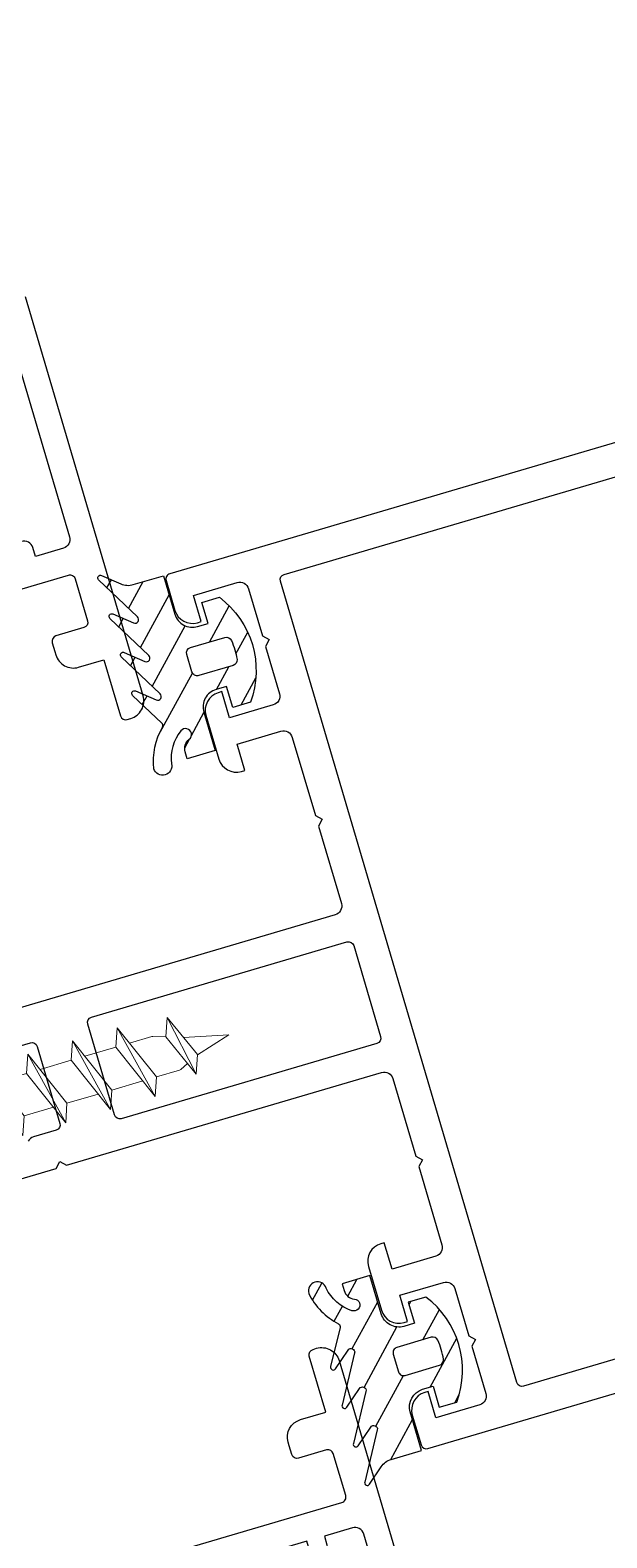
# Model space of a CAD drawing. Header units: millimetres. Extents: x 62878 to 70819, y -67946 to -61850.
# Drawn here: x 64252.05 to 64255.21, y -65865.9 to -65857.63 of the extents above; entities that cross this region are included whole.
import ezdxf

# ---------------------------------------------------------------- set-up
doc = ezdxf.new("R2010")
doc.units = ezdxf.units.MM
doc.layers.add('DOGRAMA', color=171, linetype='Continuous', lineweight=0)
pattern_1 = [(61.42665841833924, (64292.24136234425, -65966.24037260048), (0.1394151397588898, -0.07592747398675415), [])]

# ---------------------------------------------------------------- blocks, each defined once
blk = doc.blocks.new('a2we')
at = {"lineweight": 5, "ltscale": 0.5}
for p, q in [((-196.0144480926461, -415.2868589025547), (-196.5925912144022, -417.2488821181558)), ((-196.0144480926461, -415.2868589025547), (-195.4639709594615, -417.7110762494052)), ((-197.5747968978259, -417.6063757508618), (-196.5747276986959, -417.2423803302317)), ((-196.5747276986959, -417.2423803302317), (-194.1582851917165, -418.2620245979042)), ((-194.1582851917165, -418.2620245979042), (-197.5747968978259, -417.6063757508618)), ((-195.1583543907882, -418.6260200186506), (-197.5747968978259, -417.6063757508618)), ((-196.8896500078097, -417.895480952812), (-197.0961171580722, -418.3448917148726)), ((-197.1143788935161, -419.7428166739272), (-197.1143788935161, -418.4283854465556)), ((-194.1582851917165, -418.2620245979042), (-195.1583543907882, -418.6260200186506)), ((-195.1583543907882, -418.6260200186506), (-194.9264251741961, -419.2953524503964)), ((-198.1144480926461, -420.1068120946153), (-197.1143788935161, -419.7428166739268)), ((-197.1143788935161, -419.7428166739268), (-193.9153324771005, -421.0399975355008)), ((-197.1143788935161, -419.7428166739268), (-193.9153324771005, -421.0399975355008)), ((-194.9154016761394, -420.634479622855), (-194.9154016761394, -419.3608343693425)), ((-194.9154016761721, -421.4039929561312), (-198.1144480926461, -420.1068120946153)), ((-193.9153324771005, -421.0399975355008), (-198.1144480926461, -420.1068120946153)), ((-197.1143788935161, -422.2969096404012), (-197.1143788935162, -420.512330007273)), ((-193.9153324771005, -421.0399975355008), (-194.9154016761721, -421.4039929561312)), ((-194.9154016761721, -423.1885725893157), (-194.9154016761721, -421.4039929561312)), ((-198.1144480926461, -422.6609050610894), (-197.1143788935161, -422.2969096404012)), ((-197.1143788935161, -422.2969096404012), (-193.9153324771005, -423.594090501975)), ((-197.1143788935161, -422.2969096404012), (-193.9153324771005, -423.594090501975)), ((-194.9154016761721, -423.9580859226053), (-198.1144480926461, -422.6609050610894)), ((-193.9153324771005, -423.594090501975), (-198.1144480926461, -422.6609050610894)), ((-197.1143788935161, -424.8510026068752), (-197.1143788935162, -423.0664229737469)), ((-193.9153324771005, -423.594090501975), (-194.9154016761721, -423.9580859226053)), ((-194.9154016761721, -425.7426655557898), (-194.9154016761721, -423.9580859226053)), ((-198.1144480926461, -425.2149980275636), (-197.1143788935161, -424.8510026068752)), ((-197.1143788935161, -424.8510026068752), (-193.9153324771005, -426.1481834684492)), ((-197.1143788935161, -424.8510026068752), (-193.9153324771005, -426.1481834684492)), ((-194.9154016761721, -426.5121788890793), (-198.1144480926461, -425.2149980275636)), ((-193.9153324771005, -426.1481834684492), (-198.1144480926461, -425.2149980275636)), ((-197.1143788935161, -427.3050955733496), (-197.1143788935162, -425.6205159402211)), ((-193.9153324771005, -426.1481834684492), (-194.9154016761721, -426.5121788890793)), ((-194.9154016761721, -428.1967585222638), (-194.9154016761721, -426.5121788890793)), ((-198.1144480926461, -427.669090994038), (-197.1143788935161, -427.3050955733496)), ((-197.1143788935161, -427.3050955733496), (-193.9153324771005, -428.6022764349236)), ((-197.1143788935161, -427.3050955733496), (-193.9153324771005, -428.6022764349236)), ((-194.9154016761721, -428.9662718555534), (-198.1144480926461, -427.669090994038)), ((-193.9153324771005, -428.6022764349236), (-198.1144480926461, -427.669090994038)), ((-197.1143788935161, -429.5591885398237), (-197.1143788935161, -428.0237477951896)), ((-193.9153324771005, -428.6022764349236), (-194.9154016761721, -428.9662718555534)), ((-194.9154016761721, -430.450851488738), (-194.9154016761721, -428.9662718555534)), ((-198.1144480926461, -429.9231839605702), (-197.1143788935161, -429.5591885398237)), ((-197.1143788935161, -429.5591885398237), (-193.9153324771005, -430.8563694013976)), ((-197.1143788935161, -429.5591885398237), (-193.9153324771005, -430.8563694013976)), ((-194.9154016761721, -431.2203648220857), (-198.1144480926461, -429.9231839605702)), ((-193.9153324771005, -430.8563694013976), (-198.1144480926461, -429.9231839605702)), ((-197.1143788935161, -431.8132815063559), (-197.1143788935161, -430.2778407616635)), ((-193.9153324771005, -430.8563694013976), (-194.9154016761721, -431.2203648220857)), ((-194.9154016761721, -432.7049444552304), (-194.9154016761721, -431.2203648220857)), ((-198.1144480926461, -432.177276926986), (-197.1143788935161, -431.8132815063559)), ((-194.9154016761721, -433.4744577885599), (-198.1144480926461, -432.177276926986)), ((-193.9153324771005, -433.1104623678716), (-198.1144480926461, -432.177276926986)), ((-197.1143788935161, -431.8132815063559), (-193.9153324771005, -433.1104623678716)), ((-197.1143788935161, -431.8132815063559), (-193.9153324771005, -433.1104623678716)), ((-197.1143788935161, -434.0673744728301), (-197.1143788935161, -432.5319337281958)), ((-193.9153324771005, -433.1104623678716), (-194.9154016761721, -433.4744577885599)), ((-194.9154016761721, -434.9590374217446), (-194.9154016761721, -433.4744577885599)), ((-198.1144480926461, -434.4313698935184), (-197.1143788935161, -434.0673744728301)), ((-194.9154016761721, -435.7285507550341), (-198.1144480926461, -434.4313698935184)), ((-193.9153324771005, -435.364555334404), (-198.1144480926461, -434.4313698935184)), ((-197.1143788935161, -434.0673744728301), (-193.9153324771005, -435.364555334404)), ((-197.1143788935161, -434.0673744728301), (-193.9153324771005, -435.364555334404)), ((-197.1143788935161, -436.3642339800811), (-197.1143788935161, -434.7860266946118)), ((-193.9153324771005, -435.364555334404), (-194.9154016761721, -435.7285507550341)), ((-198.1144480926461, -436.7282294008277), (-197.1143788935161, -436.3642339800811)), ((-197.1143788935161, -436.3642339800811), (-193.9153324771005, -437.6614148416551)), ((-197.1143788935161, -436.3642339800811), (-193.9153324771005, -437.6614148416551)), ((-194.9154016761721, -437.2558969289955), (-194.9154016761721, -435.7285507550341)), ((-194.9154016761721, -438.0254102623434), (-198.1144480926461, -436.7282294008277)), ((-193.9153324771005, -437.6614148416551), (-198.1144480926461, -436.7282294008277)), ((-197.1143788935161, -438.6610934873901), (-197.1143788935161, -437.1337473134849)), ((-193.9153324771005, -437.6614148416551), (-194.9154016761721, -438.0254102623434)), ((-194.9154016761721, -439.5527564362646), (-194.9154016761721, -438.0254102623434)), ((-198.1144480926461, -439.0250889080787), (-197.1143788935161, -438.6610934873901)), ((-197.1143788935161, -438.6610934873901), (-193.9153324771005, -439.9582743489061)), ((-197.1143788935161, -438.6610934873901), (-193.9153324771005, -439.9582743489061)), ((-194.9154016761721, -440.3222697695944), (-198.1144480926461, -439.0250889080787)), ((-193.9153324771005, -439.9582743489061), (-198.1144480926461, -439.0250889080787)), ((-197.1143788935161, -440.9579529946993), (-197.1143788935161, -439.430606820736)), ((-193.9153324771005, -439.9582743489061), (-194.9154016761721, -440.3222697695944)), ((-194.9154016761721, -441.849615943574), (-194.9154016761721, -440.3222697695944)), ((-198.1144480926461, -441.3219484153295), (-197.1143788935161, -440.9579529946993)), ((-194.9154016761721, -442.6191292769035), (-198.1144480926461, -441.3219484153295)), ((-193.9153324771005, -442.2551338562151), (-198.1144480926461, -441.3219484153295)), ((-197.1143788935161, -440.9579529946993), (-193.9153324771005, -442.2551338562151)), ((-197.1143788935161, -443.2537258831643), (-197.1143788935161, -441.7274663280053)), ((-193.9153324771005, -442.2551338562151), (-194.9154016761721, -442.6191292769035)), ((-194.9154016761721, -444.1453888320787), (-194.9154016761721, -442.6191292769035)), ((-198.1144480926461, -443.6177213039109), (-197.1143788935161, -443.2537258831643)), ((-194.9154016761721, -444.9149021654266), (-198.1144480926461, -443.6177213039109)), ((-193.9153324771005, -444.5509067447383), (-198.1144480926461, -443.6177213039109)), ((-197.1143788935161, -443.2537258831643), (-193.9153324771005, -444.5509067447383)), ((-197.1143788935161, -445.5538642814245), (-197.1143788935161, -444.0232392165685)), ((-193.9153324771005, -444.5509067447383), (-194.9154016761721, -444.9149021654266)), ((-194.9154016761721, -446.4455272302989), (-194.9154016761721, -444.9149021654266)), ((-198.1144480926461, -445.9178597020545), (-197.1143788935161, -445.5538642814245)), ((-193.9153324771005, -446.8510451429402), (-198.1144480926461, -445.9178597020545)), ((-194.9154016761721, -447.2150405636282), (-198.1144480926461, -445.9178597020545)), ((-197.1143788935161, -445.5538642814245), (-193.9153324771005, -446.8510451429402)), ((-197.1143788935161, -445.5538642814245), (-193.9153324771005, -446.8510451429402)), ((-197.1143788935161, -447.8540026795677), (-197.1143788935161, -446.3233776147298)), ((-193.9153324771005, -446.8510451429402), (-194.9154016761721, -447.2150405636282)), ((-197.1143788935161, -447.8540026795677), (-198.1144480926461, -448.2179981003141)), ((-193.9153324771005, -449.1511835411412), (-197.1143788935161, -447.8540026795677)), ((-194.9154016761721, -448.7456656284821), (-194.9154016761721, -447.2150405636282)), ((-194.9154016761721, -449.5151789618299), (-198.1144480926461, -448.2179981003141)), ((-198.1144480926461, -448.2179981003141), (-193.9153324771005, -449.1511835411412)), ((-197.1143788935161, -450.1541410778275), (-197.1143788935161, -448.6235160129718)), ((-193.9153324770423, -449.1511835411412), (-194.9154016761721, -449.5151789618299)), ((-194.9154016761723, -451.0458040266858), (-194.9154016761721, -449.5151789618299)), ((-198.1144480926461, -450.5181364984577), (-197.1143788935161, -450.1541410778275)), ((-197.1143788935161, -450.1541410778275), (-193.9153324770423, -451.4513219393434)), ((-194.9154016761721, -451.8153173600317), (-198.1144480926461, -450.5181364984577)), ((-193.9153324770423, -451.4513219393434), (-198.1144480926461, -450.5181364984577)), ((-197.1143788935161, -453.2868589025547), (-197.1143788935162, -450.9236544111328)), ((-193.9153324770423, -451.4513219393434), (-194.9154016761721, -451.8153173600317)), ((-194.9154016761721, -453.2868589025547), (-194.9154016761721, -451.8153173600317)), ((-192.7980524524961, -453.2868589025547), (-199.230843732796, -453.2868589025547)), ((-199.230843732796, -454.5827171301502), (-199.230843732796, -453.2868589025547)), ((-192.7980524524961, -454.5827171301502), (-192.7980524524961, -453.2868589025547))]:
    blk.add_line(p, q, dxfattribs=at)
blk.add_lwpolyline([(-196.4690204826777, -455.6637351848848), (-196.1125089353335, -455.3998333582319), (-195.9163872499585, -455.3998333582319), (-195.5598757026143, -455.6637351848848)], dxfattribs=at)
for centre, radius, start, end in [((-196.9143788935627, -418.4283854465556), 0.2, 155.3251238657465, 180), ((-195.115401676151, -419.3608343693425), 0.2, 0, 19.11162363728389), ((-195.6603624057317, -449.5292358589606), 6.187568978619671, 234.757305859688, 262.4904896380407), ((-196.3685337795604, -449.5292358589606), 6.187568978619673, 277.5095103619591, 305.2426941403116)]:
    blk.add_arc(centre, radius, start, end, dxfattribs=at)

msp = doc.modelspace()

# ---------------------------------------------------------------- hatches: boundary and pattern name
at = {"layer": 'DOGRAMA', "lineweight": -2}
h = msp.add_hatch(dxfattribs=at)
h.set_pattern_fill('ANSI31', color=256, scale=0.05, angle=433.5057849383392, style=0)
h.set_pattern_definition(pattern_1)
edge = h.paths.add_edge_path()
edge.add_arc((64252.5909486666, -65860.57324176746), 0.1000000000018477, 246.42665843543, 286.4266584367842)
edge.add_line((64252.61922744395, -65860.66916001782), (64252.78524081591, -65860.62021568074))
edge.add_line((64252.78524081591, -65860.62021568074), (64252.84745412603, -65860.83123583156))
edge.add_arc((64252.94337237639, -65860.80295705424), 0.09999999999809335, 196.4266584196107, 286.4266584207896)
edge.add_line((64252.97165115371, -65860.8988753046), (64253.02920210387, -65860.88190803822))
edge.add_line((64253.02920210387, -65860.88190803822), (64252.99526757113, -65860.7668061378))
edge.add_line((64252.99526757113, -65860.7668061378), (64253.09118582151, -65860.73852736049))
edge.add_arc((64252.79234915201, -65861.13939722086), 0.4999999999963002, -20.443239225743298, 53.2965560659531, ccw=False)
edge.add_line((64253.26085848541, -65861.31403686268), (64253.16494023504, -65861.34231563997))
edge.add_line((64253.16494023504, -65861.34231563997), (64253.13100570227, -65861.22721373955))
edge.add_line((64253.13100570227, -65861.22721373955), (64253.07345475203, -65861.24418100591))
edge.add_arc((64253.10173352936, -65861.34009925627), 0.09999999999317194, 106.4266584247883, 196.426658427608)
edge.add_line((64253.00581527899, -65861.3683780336), (64253.06802858906, -65861.57939818439))
edge.add_line((64253.06802858906, -65861.57939818439), (64252.91506295425, -65861.62449576602))
edge.add_line((64252.91506295425, -65861.62449576602), (64252.90389866419, -65861.58662782163))
edge.add_arc((64252.96624552694, -65861.56824661637), 0.06500000001376546, 128.0173229038356, 196.4266584157113, ccw=False)
edge.add_arc((64252.90607863628, -65861.49128448188), 0.03268943072229712, 308.0173229048636, 501.8569375391435)
edge.add_arc((64253.06936726612, -65861.62289435498), 0.2424115900657104, 141.2291917722229, 186.7359641787553)
edge.add_arc((64252.78028585656, -65861.66420181307), 0.05002797725108533, -162.60118295367351, 14.912053354129284, ccw=False)
edge.add_arc((64253.10188045596, -65861.63657054948), 0.3717812400799799, 149.9266374945623, 186.5781579848514, ccw=False)
edge.add_arc((64252.76159770579, -65861.44278896162), 0.0200000000168471, 338.0409955917724, 406.4266584671932)
edge.add_line((64252.77538335635, -65861.42829910865), (64252.61596720386, -65861.27663053191))
edge.add_arc((64252.6263064418, -65861.26576314219), 0.01500000002056111, 66.42665839483561, 226.4266583926648, ccw=False)
edge.add_line((64252.63230528121, -65861.25201490863), (64252.74515410044, -65861.30125483026))
edge.add_arc((64252.75315255294, -65861.28292385221), 0.01999999997122164, 246.4266584808657, 406.4266584550275)
edge.add_line((64252.76693820349, -65861.26843399927), (64252.55375389374, -65861.0656103811))
edge.add_arc((64252.56409313168, -65861.0547429914), 0.01500000000500317, 66.42665839483561, 226.4266583744867, ccw=False)
edge.add_line((64252.57009197109, -65861.04099475784), (64252.68294079034, -65861.09023467948))
edge.add_arc((64252.69093924286, -65861.0719037014), 0.01999999999037882, 246.4266584593285, 406.4266584550275)
edge.add_line((64252.7047248934, -65861.05741384847), (64252.49154058367, -65860.8545902303))
edge.add_arc((64252.50187982161, -65860.84372284061), 0.01499999999446041, 66.42665836936283, 226.4266583361735, ccw=False)
edge.add_line((64252.50787866102, -65860.82997460706), (64252.62072748024, -65860.87921452867))
edge.add_arc((64252.62872593275, -65860.8608835506), 0.01999999999037882, 246.4266584593285, 406.4266584399261)
edge.add_line((64252.6425115833, -65860.84639369766), (64252.42932727357, -65860.64357007951))
edge.add_arc((64252.43966651151, -65860.63270268979), 0.01500000001053073, 66.42665846801071, 226.4266584329351, ccw=False)
edge.add_line((64252.4456653509, -65860.61895445622), (64252.55095640397, -65860.66489665784))
edge = h.paths.add_edge_path(flags=16)
edge.add_line((64253.16661428812, -65861.11246011104), (64252.97803319943, -65861.16805789967))
edge.add_arc((64252.96954956625, -65861.13928242458), 0.02999999997852723, 196.4266583996334, 286.4266584168919, ccw=False)
edge.add_line((64252.94077409115, -65861.14776605777), (64252.91249531385, -65861.05184780741))
edge.add_arc((64252.94127078897, -65861.0433641742), 0.03000000001959474, 106.4266584411599, 196.4266584372303, ccw=False)
edge.add_line((64252.93278715576, -65861.01458869908), (64253.12136824444, -65860.95899091043))
edge.add_arc((64253.12985187761, -65860.9877663855), 0.02999999995839664, 24.193092550450785, 106.42665838476461, ccw=False)
edge.add_arc((64252.79234915189, -65861.13939722092), 0.4000000001173186, 8.660224260478287, 24.193092596684608, ccw=False)
edge.add_arc((64253.15813065492, -65861.08368463593), 0.03000000000249411, -73.57334156430971, 8.660224265848228, ccw=False)
h = msp.add_hatch(dxfattribs=at)
h.set_pattern_fill('ANSI31', color=256, scale=0.05, angle=433.5057849383392, style=0)
h.set_pattern_definition(pattern_1)
edge = h.paths.add_edge_path()
edge.add_arc((64254.06144508704, -65865.56099078654), 0.1000000000121645, 106.42665840807669, 146.4266584079292, ccw=False)
edge.add_line((64254.03316630974, -65865.46507253616), (64254.19917968172, -65865.41612819908))
edge.add_line((64254.19917968172, -65865.41612819908), (64254.13696637163, -65865.20510804828))
edge.add_arc((64254.23288462199, -65865.17682927097), 0.09999999999397825, 106.4266584144332, 196.4266584116134, ccw=False)
edge.add_line((64254.20460584468, -65865.0809110206), (64254.26215679487, -65865.06394375421))
edge.add_line((64254.26215679487, -65865.06394375421), (64254.29609132765, -65865.17904565462))
edge.add_line((64254.29609132765, -65865.17904565462), (64254.39200957801, -65865.15076687731))
edge.add_arc((64253.92350024464, -65864.97612723548), 0.4999999999521019, 339.5567607712381, 413.2965560636316)
edge.add_line((64254.22233691414, -65864.57525737515), (64254.12641866378, -65864.60353615244))
edge.add_line((64254.12641866378, -65864.60353615244), (64254.16035319657, -65864.7186380529))
edge.add_line((64254.16035319657, -65864.7186380529), (64254.10280224637, -65864.73560531929))
edge.add_arc((64254.07452346904, -65864.63968706892), 0.1000000000091874, 196.4266584252503, 286.4266584264291, ccw=False)
edge.add_line((64253.97860521866, -65864.66796584625), (64253.91639190858, -65864.45694569545))
edge.add_line((64253.91639190858, -65864.45694569545), (64253.76342627369, -65864.50204327707))
edge.add_line((64253.76342627369, -65864.50204327707), (64253.77459056377, -65864.5399112215))
edge.add_arc((64253.83693742649, -65864.52153001624), 0.06499999998584959, 196.426658422966, 264.8359939288442)
edge.add_arc((64253.82814470022, -65864.6188229391), 0.03268943072999846, -109.00362070820017, 84.83599391805882, ccw=False)
edge.add_arc((64253.89392023568, -65864.41967998978), 0.242411590052504, 206.1173526254818, 251.6241250320012, ccw=False)
edge.add_arc((64253.62866499507, -65864.5418029802), 0.05002797726632693, 17.94126351337647, 195.454499789161)
edge.add_arc((64253.91381413476, -65864.39055305051), 0.3717812401055594, 206.2751588444988, 242.9266793342023)
edge.add_arc((64253.73308008205, -65864.73794167451), 0.02000000001844828, -13.573341459782625, 54.81232142511192, ccw=False)
edge.add_line((64253.75252148811, -65864.7426354716), (64253.7008807239, -65864.95652819781))
edge.add_arc((64253.71546177843, -65864.96004854566), 0.01500000000491892, 166.4266584174782, 326.4266584387696)
edge.add_line((64253.72795945789, -65864.96834360491), (64253.79604730627, -65864.86575963549))
edge.add_arc((64253.8127108789, -65864.87681971451), 0.02000000001654235, -13.573341591137876, 146.4266583847224, ccw=False)
edge.add_line((64253.83215228494, -65864.88151351165), (64253.76309403398, -65865.1675483486))
edge.add_arc((64253.77767508852, -65865.17106869644), 0.01500000000857648, 166.4266584780325, 326.4266584541388)
edge.add_line((64253.79017276799, -65865.17936375568), (64253.85826061639, -65865.0767797863))
edge.add_arc((64253.874924189, -65865.08783986529), 0.01999999998226129, -13.573341610705484, 146.4266584196092, ccw=False)
edge.add_line((64253.89436559501, -65865.09253366242), (64253.82530734407, -65865.37856849944))
edge.add_arc((64253.83988839859, -65865.38208884727), 0.01499999999443099, 166.4266584649874, 326.4266584543428)
edge.add_line((64253.85238607805, -65865.3903839065), (64253.92047392644, -65865.28779993707))
edge.add_arc((64253.93713749908, -65865.29886001608), 0.02000000002061942, -13.573341586245874, 146.4266584425098, ccw=False)
edge.add_line((64253.95657890513, -65865.30355381321), (64253.88752065416, -65865.58958865024))
edge.add_arc((64253.90210170869, -65865.59310899807), 0.01500000000150374, 166.4266584715099, 326.4266584387696)
edge.add_line((64253.91459938816, -65865.60140405732), (64253.97812722394, -65865.50569039151))
edge = h.paths.add_edge_path(flags=16)
edge.add_line((64254.25251933706, -65864.79572092513), (64254.06393824836, -65864.85131871379))
edge.add_arc((64254.07242188157, -65864.88009418886), 0.0299999999727995, 106.4266584780666, 196.4266584874658)
edge.add_line((64254.04364640649, -65864.88857782209), (64254.07192518377, -65864.98449607243))
edge.add_arc((64254.1007006589, -65864.97601243923), 0.03000000002245861, 196.4266584066429, 286.4266584066429)
edge.add_line((64254.10918429209, -65865.00478791437), (64254.2977653808, -65864.9491901257))
edge.add_arc((64254.28928174759, -65864.92041465062), 0.02999999997074194, 286.4266584647377, 368.6602243037854)
edge.add_arc((64253.92350024459, -65864.97612723551), 0.4000000000332397, 8.660224249683797, 24.19309258593789)
edge.add_arc((64254.26100297026, -65864.82449640022), 0.02999999998224408, 24.19309258976343, 106.4266584302207)

# ---------------------------------------------------------------- linework, layer by layer
at = {"layer": 'DOGRAMA', "lineweight": -2, "ltscale": 0.5}
for points in [[(64262.9296414008, -65857.62942671154), (64252.8198578121, -65860.61000984065, 0.4142135623732619), (64252.79956597021, -65860.64726894895), (64252.84763989165, -65860.81032997457, 0.4142135623730951), (64252.97183691931, -65860.87796944763), (64252.99102056938, -65860.87231369215), (64252.94860240342, -65860.7284363166), (64253.18839802934, -65860.65773937332, -0.4142135623730951), (64253.25049654318, -65860.69155910985), (64253.3268492419, -65860.95053838585), (64253.36410835025, -65860.97083022776), (64253.34381650831, -65861.00808933606), (64253.42016920709, -65861.26706861205, -0.4142135623730951), (64253.38634947051, -65861.32916712588), (64253.14655384462, -65861.39986406917), (64253.10413567869, -65861.2559866936), (64253.08495202858, -65861.26164244907, 0.4142135623728953), (64253.01731255554, -65861.38583947676), (64253.08800949882, -65861.6256351027, 0.4142135623729619), (64253.21220652651, -65861.69327457574), (64253.23139017658, -65861.68761882026), (64253.1889720106, -65861.54374144474), (64253.42876763653, -65861.47304450144, -0.4142135623731395), (64253.49086615035, -65861.50686423798), (64253.61723241996, -65861.93548359972), (64253.65449152826, -65861.95577544163), (64253.63419968636, -65861.99303454995), (64253.7595145349, -65862.41808761645, -0.4142135623730951), (64253.72569479831, -65862.4801861303), (64251.99916629171, -65862.98920412197)], [(64251.64071868925, -65858.88526851567, -0.2621398995659221), (64251.89395857649, -65859.13149348785), (64252.27006631481, -65860.40720621771, -0.4142135623730951), (64252.23624657827, -65860.46930473158), (64252.08277737766, -65860.51455077527), (64252.06863798903, -65860.46659165008, 0.4142135623730951), (64252.00653947517, -65860.43277191355), (64251.9873558251, -65860.43842766903, 0.4142135623730951), (64251.96706398318, -65860.47568677732), (64251.9868591273, -65860.54282955259), (64249.36829089224, -65861.3148401733), (64248.87906804471, -65859.65545444198), (64251.49763627968, -65858.88344382124), (64251.51743142388, -65858.95058659649, 0.4142135623730951), (64251.55469053215, -65858.97087843843), (64251.5738741822, -65858.96522268296, 0.3618128521052944), (64251.60946182178, -65858.9120460232)], [(64251.37703319077, -65860.8790026139), (64252.26427700662, -65860.61742392373, -0.4142135623730951), (64252.30153611495, -65860.63771576561), (64252.36940518053, -65860.86791956653, -0.4142135623730951), (64252.3491133386, -65860.90517867482), (64252.19564413804, -65860.95042471851, 0.4142135623730951), (64252.17535229609, -65860.98768382685), (64252.18949168476, -65861.03564295202), (64252.19514744027, -65861.05482660209, 0.4142135623730951), (64252.3193444679, -65861.12246607513), (64252.45842593098, -65861.08146184804), (64252.54891801834, -65861.38840024921, 0.4142135623730951), (64252.58617712669, -65861.40869209114), (64252.6053607767, -65861.40303633566, 0.4142135623730951), (64252.67300024981, -65861.27883930798), (64252.02824412699, -65859.09190319962, 0.4142135623730951)], [(64251.37122738422, -65864.1126331266), (64252.19612433734, -65863.86943564167), (64252.21641617927, -65863.83217653337), (64252.25367528755, -65863.85246837528), (64253.98020379414, -65863.34345038359, -0.4142135623730951), (64254.04230230801, -65863.37727012012), (64254.16761715654, -65863.80232318662), (64254.20487626486, -65863.82261502853), (64254.18458442292, -65863.85987413682), (64254.31095069253, -65864.2884934986, -0.4142135623730951), (64254.27713095598, -65864.35059201243), (64254.03733533009, -65864.42128895575), (64253.99491716413, -65864.2774115802), (64253.97573351402, -65864.28306733564, 0.4142135623729619), (64253.90809404097, -65864.40726436333), (64253.97879098426, -65864.64705998926, 0.4142135623728953), (64254.10298801196, -65864.7146994623), (64254.12217166203, -65864.70904370683), (64254.07975349603, -65864.56516633127), (64254.31954912197, -65864.49446938797, -0.4142135623730951), (64254.38164763583, -65864.52828912453), (64254.45800033458, -65864.78726840051), (64254.49525944286, -65864.80756024245), (64254.47496760097, -65864.84481935075), (64254.55132029973, -65865.10379862675, -0.4142135623730951), (64254.51750056322, -65865.16589714059), (64254.27770493726, -65865.23659408386), (64254.23528677126, -65865.0927167083), (64254.21610312122, -65865.09837246379, 0.4142135623728953), (64254.14846364818, -65865.22256949147), (64254.19653756958, -65865.38563051708, 0.4142135623729288), (64254.23379667791, -65865.40592235899), (64264.3435802666, -65862.42533922987, 0.4142135623729288)], [(64251.9317117909, -65863.21760206214), (64252.05572384637, -65863.18104062269, -0.4142135623729288), (64252.09298295466, -65863.20133246463), (64252.21740957484, -65863.62337276623, -0.4142135623725959), (64252.19711773293, -65863.66063187455), (64252.07310567749, -65863.69719331397, 0.1989123673796753), (64252.04333478593, -65863.72123827413)], [(64252.87580838853, -65865.96266988337), (64253.76305220445, -65865.7010911932, 0.4142135623730951), (64253.7833440464, -65865.6638320849), (64253.71547498077, -65865.433628284, 0.4142135623730951), (64253.67821587247, -65865.41333644208), (64253.52474667189, -65865.4585824858, -0.4142135623730951), (64253.48748756362, -65865.43829064388), (64253.47334817492, -65865.39033151868), (64253.46769241947, -65865.37114786865, -0.4142135623730951), (64253.53533189251, -65865.24695084094), (64253.67441335554, -65865.20594661383), (64253.58392126816, -65864.89900821265, -0.4142135623730951), (64253.60421311005, -65864.86174910434), (64253.62339676015, -65864.85609334888, -0.4142135623730951), (64253.74759378781, -65864.92373282195), (64254.39234991062, -65867.11066893033, -0.4142135623730951)], [(64254.17890174239, -65867.49448364733, 0.2621398995659221), (64254.25806436009, -65867.15025921857), (64253.88195662181, -65865.87454648866, 0.4142135623730951), (64253.81985810795, -65865.84072675213), (64253.66638890735, -65865.88597279582), (64253.68052829605, -65865.93393192103, -0.4142135623730951), (64253.6467085595, -65865.99603043488), (64253.62752490944, -65866.00168619034, -0.4142135623730951), (64253.59026580117, -65865.98139434842), (64253.570470657, -65865.91425157315), (64250.95190242194, -65866.68626219388), (64251.44112526954, -65868.34564792526), (64254.05969350457, -65867.57363730454), (64254.03989836049, -65867.50649452928, -0.4142135623730951), (64254.06019020236, -65867.46923542094), (64254.07937385244, -65867.46357966548, -0.3618128521052944), (64254.13811749658, -65867.48894542007)]]:
    msp.add_lwpolyline(points, format="xyb", dxfattribs=at)
msp.add_lwpolyline([(64260.67850519116, -65858.48077021778), (64261.01421906747, -65858.38179449715), (64262.80789034934, -65857.85298136136, -0.4142135623730953), (64262.84514945763, -65857.87327320325), (64264.14031745867, -65862.26632907006, -0.4142135623730951), (64264.12002561679, -65862.3035881784), (64262.32635433491, -65862.8324013142), (64261.99064045861, -65862.93137703481), (64254.75840438094, -65865.06359684445, -0.4142135623730951), (64254.72114527265, -65865.04330500252), (64253.42597727154, -65860.6502491357, -0.4142135623722071), (64253.44626911348, -65860.61299002741)], format="xyb", close=True, dxfattribs=at)
at = {"layer": 'DOGRAMA', "lineweight": -2}
for points in [[(64252.55095640397, -65860.66489665784, 0.176326980708443), (64252.61922744395, -65860.66916001782), (64252.78524081591, -65860.62021568074), (64252.84745412603, -65860.83123583156, 0.4142135623726288), (64252.97165115371, -65860.8988753046), (64253.02920210387, -65860.88190803822), (64252.99526757113, -65860.7668061378), (64253.09118582151, -65860.73852736049, -0.3333333333332321), (64253.26085848541, -65861.31403686268), (64253.16494023504, -65861.34231563997), (64253.13100570227, -65861.22721373955), (64253.07345475203, -65861.24418100591, 0.4142135623730951), (64253.00581527899, -65861.3683780336), (64253.06802858906, -65861.57939818439), (64252.91506295425, -65861.62449576602), (64252.90389866419, -65861.58662782163, -0.3076847592325163), (64252.92621204671, -65861.51703801882, 1.128701775594264), (64252.88036934548, -65861.47109460205, 0.2012120834862478), (64252.82862898983, -65861.65132780928, -0.9785310008383128), (64252.73254683426, -65861.67916123338, -0.1612998685773607), (64252.78014673883, -65861.45026782343, 0.3075716929248266), (64252.77538335635, -65861.42829910865), (64252.61596720386, -65861.27663053191, -0.8390996311771568), (64252.63230528121, -65861.25201490863), (64252.74515410044, -65861.30125483026, 0.8390996311749109), (64252.76693820349, -65861.26843399927), (64252.55375389374, -65861.0656103811, -0.8390996311813727), (64252.57009197109, -65861.04099475784), (64252.68294079034, -65861.09023467948, 0.8390996311751685), (64252.7047248934, -65861.05741384847), (64252.49154058367, -65860.8545902303, -0.8390996311750223), (64252.50787866102, -65860.82997460706), (64252.62072748024, -65860.87921452867, 0.8390996311790603), (64252.6425115833, -65860.84639369766), (64252.42932727357, -65860.64357007951, -0.8390996311813727), (64252.4456653509, -65860.61895445622)], [(64253.16661428812, -65861.11246011104), (64252.97803319943, -65861.16805789967, -0.414213562374205), (64252.94077409115, -65861.14776605777), (64252.91249531385, -65861.05184780741, -0.4142135623730951), (64252.93278715576, -65861.01458869908), (64253.12136824444, -65860.95899091043, -0.3750467088372598), (64253.15721696344, -65860.97547199349, -0.0678788880673013), (64253.18778861462, -65861.07916739931, -0.3750467088370437)], [(64253.97812722394, -65865.50569039151, -0.176326980708443), (64254.03316630974, -65865.46507253616), (64254.19917968172, -65865.41612819908), (64254.13696637163, -65865.20510804828, -0.4142135623726288), (64254.20460584468, -65865.0809110206), (64254.26215679487, -65865.06394375421), (64254.29609132765, -65865.17904565462), (64254.39200957801, -65865.15076687731, 0.3333333333332321), (64254.22233691414, -65864.57525737515), (64254.12641866378, -65864.60353615244), (64254.16035319657, -65864.7186380529), (64254.10280224637, -65864.73560531929, -0.4142135623730951), (64253.97860521866, -65864.66796584625), (64253.91639190858, -65864.45694569545), (64253.76342627369, -65864.50204327707), (64253.77459056377, -65864.5399112215, 0.3076847592325163), (64253.8310869757, -65864.58626619024, -1.128701775594264), (64253.81750010941, -65864.64973073047, -0.2012120834862478), (64253.67626025207, -65864.52639226896, 0.9785310008383128), (64253.58044591085, -65864.55513408766, 0.1612998685773607), (64253.74460521359, -65864.72159629768, -0.3075716929248266), (64253.75252148811, -65864.7426354716), (64253.7008807239, -65864.95652819781, 0.8390996311771568), (64253.72795945789, -65864.96834360491), (64253.79604730627, -65864.86575963549, -0.8390996311749109), (64253.83215228494, -65864.88151351165), (64253.76309403398, -65865.1675483486, 0.8390996311813727), (64253.79017276799, -65865.17936375568), (64253.85826061639, -65865.0767797863, -0.8390996311751685), (64253.89436559501, -65865.09253366242), (64253.82530734407, -65865.37856849944, 0.8390996311750223), (64253.85238607805, -65865.3903839065), (64253.92047392644, -65865.28779993707, -0.8390996311790603), (64253.95657890513, -65865.30355381321), (64253.88752065416, -65865.58958865024, 0.8390996311813727), (64253.91459938816, -65865.60140405732)], [(64254.25251933706, -65864.79572092513), (64254.06393824836, -65864.85131871379, 0.414213562374205), (64254.04364640649, -65864.88857782209), (64254.07192518377, -65864.98449607243, 0.4142135623730951), (64254.10918429209, -65865.00478791437), (64254.2977653808, -65864.9491901257, 0.3750467088372598), (64254.31893970725, -65864.91589741399, 0.0678788880673013), (64254.2883680561, -65864.81220200818, 0.3750467088370437)]]:
    msp.add_lwpolyline(points, format="xyb", close=True, dxfattribs=at)
at = {"layer": 'DOGRAMA', "lineweight": -2, "ltscale": 5}
msp.add_lwpolyline([(64252.38971803677, -65863.04086972424), (64253.79012449212, -65862.62799957542, -0.4142135623730951), (64253.8273836004, -65862.64829141731), (64253.97443324244, -65863.14706631923, -0.4142135623730951), (64253.95414140053, -65863.18432542753), (64252.55373494518, -65863.59719557637, -0.4142135623730951), (64252.5164758369, -65863.57690373444), (64252.36942619483, -65863.07812883252, -0.4142135623730951)], format="xyb", close=True, dxfattribs=at)

# ---------------------------------------------------------------- block references
at = {"layer": 'DOGRAMA', "linetype": 'ByBlock', "lineweight": -2, "xscale": -0.09999999999204405, "yscale": 0.09999999999854481, "zscale": 0.1, "rotation": 286.4266584109327}
msp.add_blockref('a2we', (64287.43291636989, -65832.59178134064), dxfattribs=at)

doc.saveas('drawing.dxf')
